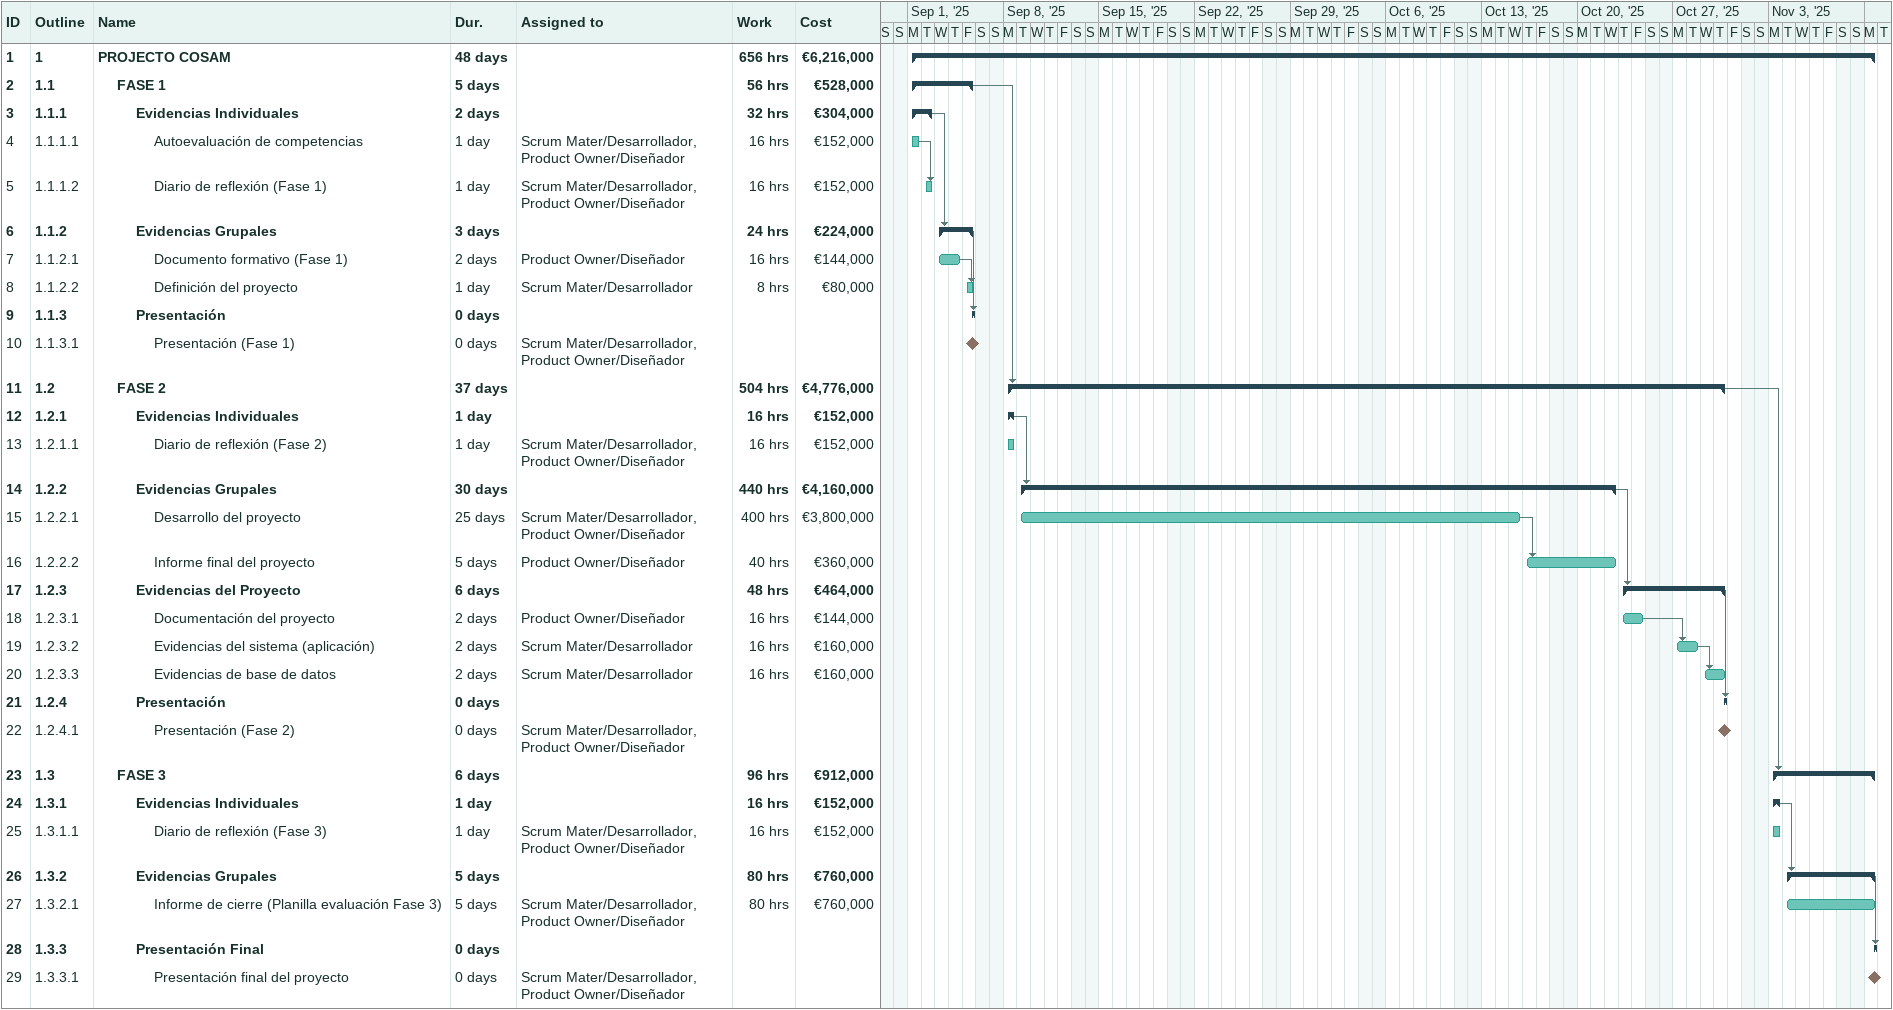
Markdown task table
| ID | WBS | Task | Duration | Start | Finish | Predecessors | Resources | Work (h) | Cost (€) |
|---|---|---|---|---|---|---|---|---|---|
| 1 | 1 | **PROJECTO COSAM** | 48d | 2025-09-01 | 2025-11-10 |  |  | 656 | 6216000 |
| 2 | 1.1 | **FASE 1** | 5d | 2025-09-01 | 2025-09-05 |  |  | 56 | 528000 |
| 3 | 1.1.1 | **Evidencias Individuales** | 2d | 2025-09-01 | 2025-09-02 |  |  | 32 | 304000 |
| 4 | 1.1.1.1 | Autoevaluación de competencias | 1d | 2025-09-01 | 2025-09-01 |  | Scrum Mater/Desarrollador, Product Owner/Diseñador | 16 | 152000 |
| 5 | 1.1.1.2 | Diario de reflexión (Fase 1) | 1d | 2025-09-02 | 2025-09-02 | 4 | Scrum Mater/Desarrollador, Product Owner/Diseñador | 16 | 152000 |
| 6 | 1.1.2 | **Evidencias Grupales** | 3d | 2025-09-03 | 2025-09-05 | 3 |  | 24 | 224000 |
| 7 | 1.1.2.1 | Documento formativo (Fase 1) | 2d | 2025-09-03 | 2025-09-04 |  | Product Owner/Diseñador | 16 | 144000 |
| 8 | 1.1.2.2 | Definición del proyecto | 1d | 2025-09-05 | 2025-09-05 | 7 | Scrum Mater/Desarrollador | 8 | 80000 |
| 9 | 1.1.3 | **Presentación** | 0d | 2025-09-05 | 2025-09-05 | 6 |  |  |  |
| 10 | 1.1.3.1 | Presentación (Fase 1) | 0d | 2025-09-05 | 2025-09-05 |  | Scrum Mater/Desarrollador, Product Owner/Diseñador |  |  |
| 11 | 1.2 | **FASE 2** | 37d | 2025-09-08 | 2025-10-30 | 2 |  | 504 | 4776000 |
| 12 | 1.2.1 | **Evidencias Individuales** | 1d | 2025-09-08 | 2025-09-08 |  |  | 16 | 152000 |
| 13 | 1.2.1.1 | Diario de reflexión (Fase 2) | 1d | 2025-09-08 | 2025-09-08 |  | Scrum Mater/Desarrollador, Product Owner/Diseñador | 16 | 152000 |
| 14 | 1.2.2 | **Evidencias Grupales** | 30d | 2025-09-09 | 2025-10-22 | 12 |  | 440 | 4160000 |
| 15 | 1.2.2.1 | Desarrollo del proyecto | 25d | 2025-09-09 | 2025-10-15 |  | Scrum Mater/Desarrollador, Product Owner/Diseñador | 400 | 3800000 |
| 16 | 1.2.2.2 | Informe final del proyecto | 5d | 2025-10-16 | 2025-10-22 | 15 | Product Owner/Diseñador | 40 | 360000 |
| 17 | 1.2.3 | **Evidencias del Proyecto** | 6d | 2025-10-23 | 2025-10-30 | 14 |  | 48 | 464000 |
| 18 | 1.2.3.1 | Documentación del proyecto | 2d | 2025-10-23 | 2025-10-24 |  | Product Owner/Diseñador | 16 | 144000 |
| 19 | 1.2.3.2 | Evidencias del sistema (aplicación) | 2d | 2025-10-27 | 2025-10-28 | 18 | Scrum Mater/Desarrollador | 16 | 160000 |
| 20 | 1.2.3.3 | Evidencias de base de datos | 2d | 2025-10-29 | 2025-10-30 | 19 | Scrum Mater/Desarrollador | 16 | 160000 |
| 21 | 1.2.4 | **Presentación** | 0d | 2025-10-30 | 2025-10-30 | 17 |  |  |  |
| 22 | 1.2.4.1 | Presentación (Fase 2) | 0d | 2025-10-30 | 2025-10-30 |  | Scrum Mater/Desarrollador, Product Owner/Diseñador |  |  |
| 23 | 1.3 | **FASE 3** | 6d | 2025-11-03 | 2025-11-10 | 11 |  | 96 | 912000 |
| 24 | 1.3.1 | **Evidencias Individuales** | 1d | 2025-11-03 | 2025-11-03 |  |  | 16 | 152000 |
| 25 | 1.3.1.1 | Diario de reflexión (Fase 3) | 1d | 2025-11-03 | 2025-11-03 |  | Scrum Mater/Desarrollador, Product Owner/Diseñador | 16 | 152000 |
| 26 | 1.3.2 | **Evidencias Grupales** | 5d | 2025-11-04 | 2025-11-10 | 24 |  | 80 | 760000 |
| 27 | 1.3.2.1 | Informe de cierre (Planilla evaluación Fase 3) | 5d | 2025-11-04 | 2025-11-10 |  | Scrum Mater/Desarrollador, Product Owner/Diseñador | 80 | 760000 |
| 28 | 1.3.3 | **Presentación Final** | 0d | 2025-11-10 | 2025-11-10 | 26 |  |  |  |
| 29 | 1.3.3.1 | Presentación final del proyecto | 0d | 2025-11-10 | 2025-11-10 |  | Scrum Mater/Desarrollador, Product Owner/Diseñador |  |  |
